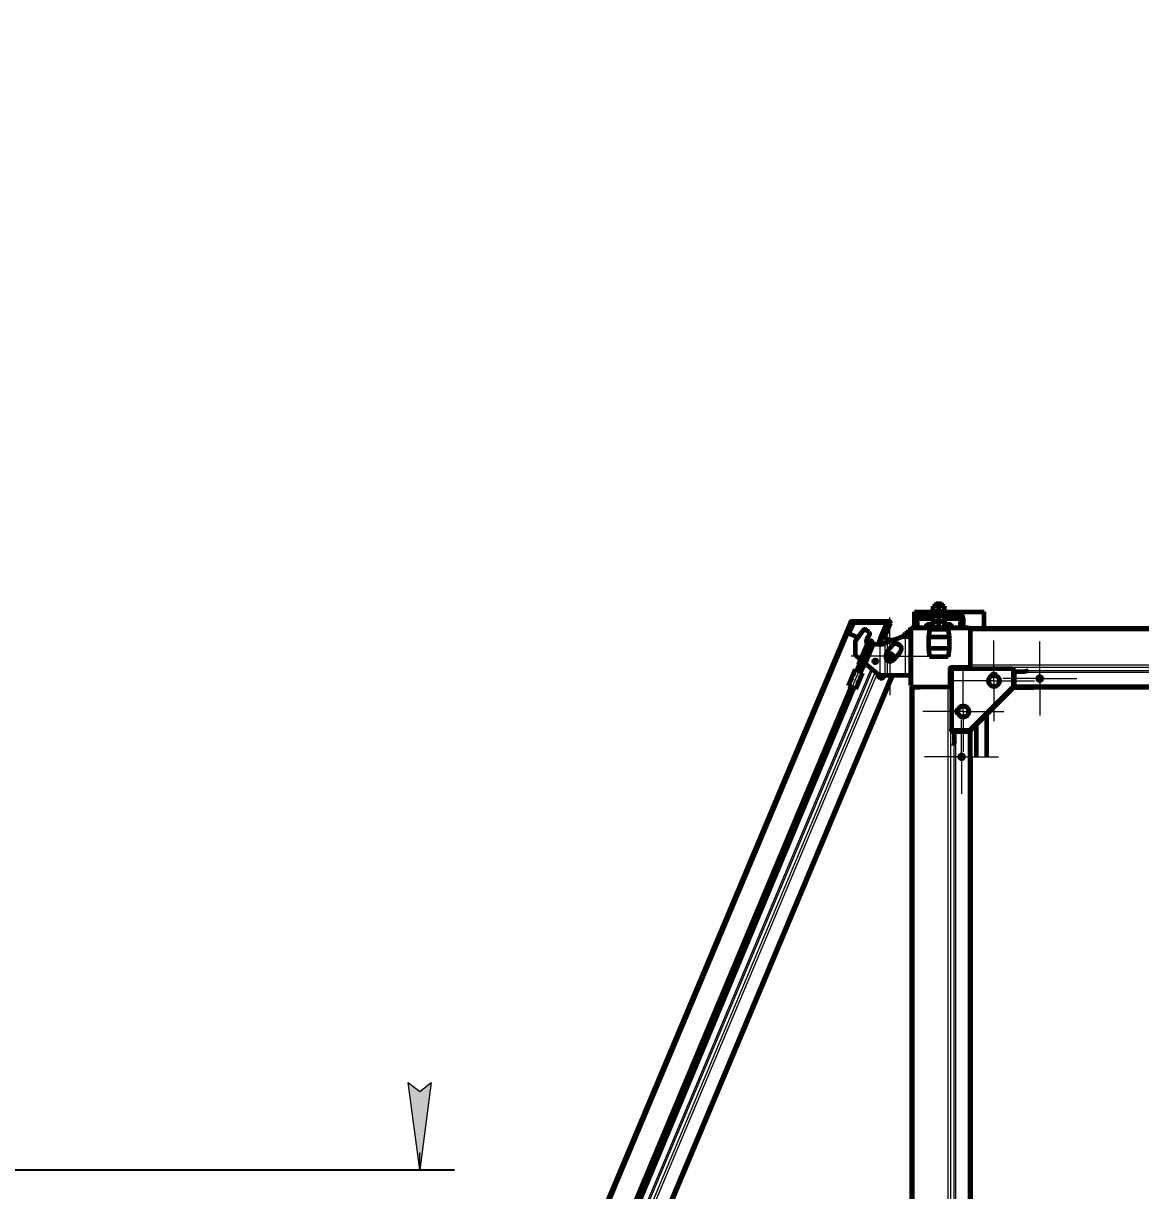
# Model space of a CAD drawing. Header units: millimetres. Extents: x 0 to 594, y 0 to 420.
# Drawn here: x 282.7 to 346.9, y 134.7 to 201.7 of the extents above; entities that cross this region are included whole.
import ezdxf

# ---------------------------------------------------------------- set-up
doc = ezdxf.new("R2010")
doc.units = ezdxf.units.MM
for name, pattern in [('K5LT_AXLED', [19.5, 15, -1.5, 1.5, -1.5]), ('K5LT_BASIC', [0]), ('K5LT_THIN', [0]), ('K5LT_THIN_INCLUDED_TO_HATCHING', [0])]:
    doc.linetypes.add(name, pattern=pattern)
doc.layers.add('LAYER', color=7, linetype='Continuous')
doc.layers.add('Системный слой', color=7, linetype='Continuous')
doc.styles.add('KDIMTEXTSTYLE', font='GOST_AU.SHX', dxfattribs={"width": 0.96, "oblique": 15, "height": 5})
doc.dimstyles.new('KDIMSTYLE (0.10)', dxfattribs={"dimtxt": 5, "dimasz": 1, "dimexe": 2, "dimexo": 0, "dimgap": 1, "dimtad": 1, "dimlfac": 10, "dimtxsty": 'KDIMTEXTSTYLE', "dimsah": 1, "dimcen": 0, "dimdle": 1, "dimadec": 0, "dimazin": 0, "dimtfac": 0.667, "dimtmove": 0, "dimatfit": 3, "dimfxl": 1, "dimtvp": 1, "dimtolj": 1, "dimtzin": 0, "dimarcsym": 0})
pattern_1 = [(45, (0, 0), (-0.3535534, 0.3535534), []), (135, (0, 0), (-0.3535534, -0.3535534), [])]

# ---------------------------------------------------------------- blocks, each defined once
blk = doc.blocks.new('KDIMARROW_01')
at = {"layer": 'LAYER'}
blk.add_hatch(color=0, dxfattribs=at).paths.add_polyline_path([(0, 0), (-5, 0.658), (-4.5, 0), (-5, -0.658)])
at = {"layer": 'LAYER', "color": 0, "linetype": 'K5LT_THIN', "lineweight": 18}
for p, q in [((-4.5, 0), (-5, 0.658)), ((-5, 0.658), (0, 0)), ((0, 0), (-5, -0.658)), ((-5, -0.658), (-4.5, 0))]:
    blk.add_line(p, q, dxfattribs=at)
at = {"layer": 'Системный слой', "color": 0, "linetype": 'K5LT_THIN', "lineweight": 18}
blk.add_line((0, 0), (-1, 0), dxfattribs=at)
blk = doc.blocks.new('U547')
at = {"layer": 'Системный слой', "color": 5, "linetype": 'K5LT_BASIC', "lineweight": 60, "true_color": 0x0000ff}
for p, q in [((330.505, 164.608), (330.118, 163.686)), ((330.929, 164.429), (330.505, 164.608)), ((330.542, 163.508), (330.929, 164.429)), ((330.118, 163.686), (330.542, 163.508))]:
    blk.add_line(p, q, dxfattribs=at)
blk = doc.blocks.new('U574')
at = {"layer": 'Системный слой', "color": 30, "linetype": 'K5LT_AXLED', "lineweight": 18, "true_color": 0xff8000}
for q in [(332.503, 167.596), (330.275, 165.368), (332.503, 163.14), (334.731, 165.368)]:
    blk.add_line((332.503, 165.368), q, dxfattribs=at)
blk = doc.blocks.new('U579')
at = {"layer": 'Системный слой', "color": 30, "linetype": 'K5LT_AXLED', "lineweight": 18, "true_color": 0xff8000}
for q in [(332.503, 167.596), (330.275, 165.368), (332.503, 163.14), (334.731, 165.368)]:
    blk.add_line((332.503, 165.368), q, dxfattribs=at)
blk = doc.blocks.new('U580')
at = {"layer": 'Системный слой', "color": 30, "linetype": 'K5LT_AXLED', "lineweight": 18, "true_color": 0xff8000}
for q in [(336.714, 164.52), (334.394, 162.2), (336.714, 159.88), (339.034, 162.2)]:
    blk.add_line((336.714, 162.2), q, dxfattribs=at)
blk = doc.blocks.new('U581')
at = {"layer": 'Системный слой', "color": 30, "linetype": 'K5LT_AXLED', "lineweight": 18, "true_color": 0xff8000}
for q in [(338.473, 166.279), (336.153, 163.959), (338.473, 161.639), (340.793, 163.959)]:
    blk.add_line((338.473, 163.959), q, dxfattribs=at)
blk = doc.blocks.new('U625')
at = {"layer": 'Системный слой', "color": 30, "linetype": 'K5LT_AXLED', "lineweight": 18, "true_color": 0xff8000}
for q in [(336.613, 161.72), (334.493, 159.6), (336.613, 157.48), (338.733, 159.6)]:
    blk.add_line((336.613, 159.6), q, dxfattribs=at)
blk = doc.blocks.new('U624')
at = {"layer": 'Системный слой', "color": 5, "linetype": 'K5LT_BASIC', "lineweight": 60, "true_color": 0x0000ff}
for radius in [0.12, 0.03]:
    blk.add_circle((336.613, 159.6), radius, dxfattribs=at)
at = {"layer": 'Системный слой'}
blk.add_blockref('U625', (0, 0), dxfattribs=at)
blk = doc.blocks.new('U631')
at = {"layer": 'Системный слой', "color": 30, "linetype": 'K5LT_AXLED', "lineweight": 18, "true_color": 0xff8000}
for q in [(341.103, 166.21), (338.983, 164.09), (341.103, 161.97), (343.223, 164.09)]:
    blk.add_line((341.103, 164.09), q, dxfattribs=at)
blk = doc.blocks.new('U630')
at = {"layer": 'Системный слой', "color": 5, "linetype": 'K5LT_BASIC', "lineweight": 60, "true_color": 0x0000ff}
for radius in [0.12, 0.03]:
    blk.add_circle((341.103, 164.09), radius, dxfattribs=at)
at = {"layer": 'Системный слой'}
blk.add_blockref('U631', (0, 0), dxfattribs=at)
blk = doc.blocks.new('U632')
at = {"layer": 'Системный слой'}
h = blk.add_hatch(dxfattribs=at)
h.set_pattern_fill('Металл', angle=45, style=0, pattern_type=0)
h.set_pattern_definition([(45, (0, 0), (-0.7071068, 0.7071068), [])])
h.paths.add_polyline_path([(298.251, 91.059), (298.197, 91.056), (296.493, 87.001), (296.537, 86.983)])
h = blk.add_hatch(dxfattribs=at)
h.set_pattern_fill('Неметалл', angle=45, style=0, pattern_type=0)
h.set_pattern_definition(pattern_1)
h.paths.add_polyline_path([(298.399, 86.374), (298.399, 86.404), (298.378, 86.426), (298.347, 86.426), (298.325, 86.405), (298.233, 86.185), (298.229, 86.185), (298.227, 86.185), (296.441, 86.177), (296.384, 86.2), (296.361, 86.256), (296.367, 86.288), (296.703, 87.087), (296.703, 87.117), (296.681, 87.139), (296.651, 87.139), (296.629, 87.118), (296.567, 86.97), (296.456, 87.017), (296.116, 86.206), (296.115, 86.145), (296.158, 86.102), (296.19, 86.095), (298.364, 86.106), (298.42, 86.129), (298.437, 86.155), (298.448, 86.18), (298.337, 86.226)])
at = {"layer": 'Системный слой', "color": 5, "linetype": 'K5LT_BASIC', "lineweight": 60, "true_color": 0x0000ff}
for p, q in [((296.537, 86.983), (330.283, 167.262)), ((330.238, 167.281), (298.197, 91.056)), ((332.665, 164.28), (301.513, 90.169)), ((298.197, 91.056), (296.493, 87.001)), ((301.513, 90.169), (300.435, 87.604)), ((296.629, 87.118), (296.567, 86.97)), ((296.66, 87.191), (296.629, 87.118)), ((296.66, 87.191), (296.784, 87.486)), ((296.703, 87.087), (296.734, 87.16)), ((296.858, 87.455), (296.734, 87.16)), ((296.947, 87.461), (296.836, 87.508)), ((298.422, 86.841), (296.947, 87.461)), ((296.456, 87.017), (296.116, 86.206)), ((296.367, 86.288), (296.703, 87.087)), ((296.567, 86.97), (296.456, 87.017)), ((296.493, 87.001), (296.537, 86.983)), ((298.356, 86.478), (298.325, 86.405)), ((298.356, 86.478), (298.48, 86.773)), ((298.399, 86.374), (298.43, 86.447)), ((298.533, 86.795), (298.422, 86.841)), ((298.554, 86.742), (298.43, 86.447)), ((296.19, 86.095), (298.364, 86.106)), ((298.227, 86.185), (296.441, 86.177)), ((298.227, 86.193), (298.18, 86.265)), ((298.229, 86.191), (298.233, 86.185)), ((298.233, 86.185), (298.229, 86.185)), ((298.325, 86.405), (298.233, 86.185)), ((298.337, 86.226), (298.399, 86.374)), ((298.448, 86.18), (298.337, 86.226)), ((298.437, 86.155), (298.448, 86.18)), ((298.448, 86.18), (298.513, 86.152)), ((298.513, 86.152), (298.62, 86.107))]:
    blk.add_line(p, q, dxfattribs=at)
at = {"layer": 'Системный слой', "color": 7, "linetype": 'K5LT_THIN', "lineweight": 18}
for p, q in [((330.366, 167.223), (298.352, 91.063)), ((331.657, 165.001), (331.655, 164.997)), ((331.66, 164.482), (299.714, 88.483)), ((331.77, 164.39), (299.813, 88.364)), ((332.513, 164.28), (300.337, 87.732)), ((331.496, 164.618), (306.602, 105.397)), ((331.423, 164.678), (306.618, 105.667)), ((306.618, 105.667), (299.456, 88.628)), ((306.602, 105.397), (299.552, 88.623)), ((298.352, 91.063), (296.855, 87.5)), ((296.441, 86.257), (296.931, 87.424)), ((296.66, 87.191), (296.734, 87.16)), ((296.858, 87.455), (296.784, 87.486)), ((296.931, 87.424), (296.858, 87.455)), ((296.931, 87.424), (296.947, 87.461)), ((298.406, 86.804), (296.931, 87.424)), ((298.993, 87.525), (298.43, 86.187)), ((298.993, 87.293), (298.513, 86.152)), ((298.18, 86.265), (298.406, 86.804)), ((298.356, 86.478), (298.43, 86.447)), ((298.422, 86.841), (298.406, 86.804)), ((298.48, 86.773), (298.406, 86.804)), ((298.554, 86.742), (298.48, 86.773)), ((299.931, 86.768), (299.732, 86.294)), ((296.441, 86.257), (296.367, 86.288)), ((298.18, 86.265), (296.441, 86.257)), ((296.441, 86.177), (296.441, 86.257)), ((298.227, 86.193), (298.227, 86.185)), ((298.229, 86.191), (298.229, 86.185))]:
    blk.add_line(p, q, dxfattribs=at)
at = {"layer": 'Системный слой', "color": 5, "linetype": 'K5LT_BASIC', "lineweight": 60, "true_color": 0x0000ff}
for centre, radius, start, end in [((296.666, 87.102), 0.04, 337.20075, 157.20075), ((296.821, 87.471), 0.04, 337.20075, 157.20075), ((298.362, 86.389), 0.04, 337.20075, 157.20075), ((298.517, 86.758), 0.04, 337.20075, 157.20075), ((296.189, 86.175), 0.08, 157.20075, 270.27116), ((296.441, 86.257), 0.08, 157.20075, 270.27116), ((298.227, 86.265), 0.08, 270.27116, 271.5497), ((298.363, 86.186), 0.08, 270.27116, 337.20075)]:
    blk.add_arc(centre, radius, start, end, dxfattribs=at)
blk.add_open_spline([(298.227, 86.193), (298.228, 86.192), (298.229, 86.191), (298.229, 86.191)], degree=3, dxfattribs=at)
blk = doc.blocks.new('U633')
at = {"layer": 'Системный слой'}
h = blk.add_hatch(dxfattribs=at)
h.set_pattern_fill('Неметалл', angle=45, style=0, pattern_type=0)
h.set_pattern_definition(pattern_1)
h.paths.add_polyline_path([(330.25, 167.102), (330.25, 167.072), (330.272, 167.05), (330.302, 167.05), (330.324, 167.071), (330.416, 167.291), (330.42, 167.291), (330.422, 167.291), (332.208, 167.3), (332.265, 167.276), (332.289, 167.22), (332.282, 167.189), (331.946, 166.389), (331.946, 166.359), (331.968, 166.337), (331.998, 166.337), (332.02, 166.358), (332.082, 166.506), (332.193, 166.459), (332.533, 167.27), (332.534, 167.331), (332.491, 167.374), (332.459, 167.381), (330.285, 167.37), (330.223, 167.34), (330.212, 167.321), (330.202, 167.296), (330.312, 167.25)])
at = {"layer": 'Системный слой', "color": 5, "linetype": 'K5LT_BASIC', "lineweight": 60, "true_color": 0x0000ff}
for p, q in [((330.095, 166.734), (330.219, 167.029)), ((330.293, 166.998), (330.169, 166.703)), ((330.212, 167.321), (330.202, 167.296)), ((330.202, 167.296), (330.312, 167.25)), ((330.25, 167.102), (330.219, 167.029)), ((330.238, 167.281), (330.283, 167.262)), ((330.312, 167.25), (330.25, 167.102)), ((332.459, 167.381), (330.285, 167.37)), ((330.293, 166.998), (330.324, 167.071)), ((330.324, 167.071), (330.416, 167.291)), ((330.42, 167.285), (330.416, 167.291)), ((330.416, 167.291), (330.42, 167.291)), ((330.422, 167.291), (332.208, 167.3)), ((330.422, 167.283), (330.47, 167.211)), ((332.282, 167.189), (331.946, 166.389)), ((332.193, 166.459), (332.533, 167.27)), ((330.117, 166.681), (330.227, 166.635)), ((330.227, 166.635), (330.655, 166.455)), ((331.797, 166.034), (331.915, 166.316)), ((331.989, 166.285), (331.885, 166.037)), ((331.946, 166.389), (331.915, 166.316)), ((331.989, 166.285), (332.02, 166.358)), ((332.02, 166.358), (332.082, 166.506)), ((332.082, 166.506), (332.193, 166.459)), ((332.193, 166.459), (332.258, 166.432)), ((332.258, 166.432), (332.446, 166.353)), ((332.446, 166.353), (332.573, 166.3)), ((332.573, 166.3), (332.629, 166.276))]:
    blk.add_line(p, q, dxfattribs=at)
at = {"layer": 'Системный слой', "color": 7, "linetype": 'K5LT_THIN', "lineweight": 18}
for p, q in [((330.293, 166.998), (330.219, 167.029)), ((330.47, 167.211), (330.243, 166.672)), ((330.42, 167.285), (330.42, 167.291)), ((330.422, 167.283), (330.422, 167.291)), ((330.47, 167.211), (332.209, 167.22)), ((332.209, 167.22), (331.718, 166.052)), ((332.208, 167.3), (332.209, 167.22)), ((332.209, 167.22), (332.282, 167.189)), ((330.095, 166.734), (330.169, 166.703)), ((330.169, 166.703), (330.243, 166.672)), ((330.227, 166.635), (330.243, 166.672)), ((330.243, 166.672), (330.679, 166.488)), ((331.989, 166.285), (331.915, 166.316)), ((331.665, 166.074), (331.666, 166.073)), ((331.718, 166.052), (331.713, 166.04))]:
    blk.add_line(p, q, dxfattribs=at)
at = {"layer": 'Системный слой', "color": 5, "linetype": 'K5LT_BASIC', "lineweight": 60, "true_color": 0x0000ff}
for centre, radius, start, end in [((330.286, 167.29), 0.08, 90.27116, 157.20075), ((330.287, 167.087), 0.04, 157.20075, 337.20075), ((330.422, 167.211), 0.08, 90.27116, 91.5497), ((332.209, 167.22), 0.08, 337.20075, 90.27116), ((332.46, 167.301), 0.08, 337.20075, 90.27116), ((330.132, 166.718), 0.04, 157.20075, 337.20075), ((331.983, 166.374), 0.04, 157.20075, 337.20075)]:
    blk.add_arc(centre, radius, start, end, dxfattribs=at)
blk.add_open_spline([(330.422, 167.283), (330.421, 167.284), (330.421, 167.285), (330.42, 167.285)], degree=3, dxfattribs=at)
blk = doc.blocks.new('U636')
at = {"layer": 'Системный слой', "color": 5, "linetype": 'K5LT_BASIC', "lineweight": 60, "true_color": 0x0000ff}
for p, q in [((330.7, 164.89), (331.259, 166.221)), ((330.729, 164.878), (331.288, 166.208)), ((331.259, 166.221), (331.288, 166.208)), ((330.965, 164.779), (331.524, 166.109)), ((330.995, 164.766), (331.554, 166.097)), ((331.524, 166.109), (331.554, 166.097)), ((330.7, 164.89), (330.729, 164.878)), ((330.729, 164.878), (330.749, 164.904)), ((330.729, 164.878), (330.737, 164.875)), ((330.958, 164.782), (330.965, 164.779)), ((330.965, 164.779), (330.97, 164.811)), ((330.965, 164.779), (330.995, 164.766))]:
    blk.add_line(p, q, dxfattribs=at)
for start, end in [(150.49054, 178.60073), (315.8061, 343.91629)]:
    blk.add_arc((331.401, 166.145), 0.129, start, end, dxfattribs=at)
blk = doc.blocks.new('U651')
at = {"layer": 'Системный слой', "color": 30, "linetype": 'K5LT_AXLED', "lineweight": 18, "true_color": 0xff8000}
for q in [(341.103, 166.21), (338.983, 164.09), (341.103, 161.97), (343.223, 164.09)]:
    blk.add_line((341.103, 164.09), q, dxfattribs=at)
blk = doc.blocks.new('U650')
at = {"layer": 'Системный слой', "color": 5, "linetype": 'K5LT_BASIC', "lineweight": 60, "true_color": 0x0000ff}
for radius in [0.12, 0.03]:
    blk.add_circle((341.103, 164.09), radius, dxfattribs=at)
at = {"layer": 'Системный слой'}
blk.add_blockref('U651', (0, 0), dxfattribs=at)
blk = doc.blocks.new('U653')
at = {"layer": 'Системный слой', "color": 30, "linetype": 'K5LT_AXLED', "lineweight": 18, "true_color": 0xff8000}
for q in [(336.613, 161.72), (334.493, 159.6), (336.613, 157.48), (338.733, 159.6)]:
    blk.add_line((336.613, 159.6), q, dxfattribs=at)
blk = doc.blocks.new('U652')
at = {"layer": 'Системный слой', "color": 5, "linetype": 'K5LT_BASIC', "lineweight": 60, "true_color": 0x0000ff}
for radius in [0.12, 0.03]:
    blk.add_circle((336.613, 159.6), radius, dxfattribs=at)
at = {"layer": 'Системный слой'}
blk.add_blockref('U653', (0, 0), dxfattribs=at)
blk = doc.blocks.new('U661')
at = {"layer": 'Системный слой', "color": 5, "linetype": 'K5LT_BASIC', "lineweight": 60, "true_color": 0x0000ff}
for p, q in [((334.989, 168.253), (335.019, 168.271)), ((334.989, 168.225), (334.989, 168.253)), ((334.989, 167.981), (334.989, 168.225)), ((335.058, 168.271), (335.019, 168.271)), ((335.599, 168.271), (335.058, 168.271)), ((335.149, 168.383), (335.109, 168.343)), ((335.147, 168.343), (335.109, 168.343)), ((335.147, 168.343), (335.109, 168.343)), ((335.109, 168.343), (335.109, 168.271)), ((335.147, 168.343), (335.109, 168.343)), ((335.509, 168.343), (335.147, 168.343)), ((335.509, 168.343), (335.147, 168.343)), ((335.509, 168.343), (335.147, 168.343)), ((335.179, 168.383), (335.149, 168.383)), ((335.469, 168.383), (335.179, 168.383)), ((335.309, 167.981), (335.309, 168.225)), ((335.469, 168.383), (335.509, 168.343)), ((335.509, 168.343), (335.509, 168.271)), ((335.629, 168.253), (335.599, 168.271)), ((335.629, 168.253), (335.629, 168.225)), ((335.629, 167.981), (335.629, 168.225)), ((333.909, 167.335), (333.909, 167.535)), ((334.069, 167.335), (334.069, 167.535)), ((334.069, 167.535), (334.229, 167.535)), ((334.229, 167.855), (336.389, 167.855)), ((334.229, 167.695), (336.389, 167.695)), ((334.229, 167.535), (334.989, 167.535)), ((334.909, 167.855), (334.909, 167.935)), ((334.909, 167.935), (334.965, 167.935)), ((334.965, 167.935), (335.709, 167.935)), ((334.989, 167.952), (334.989, 167.981)), ((335.019, 167.935), (334.989, 167.952)), ((334.989, 167.677), (335.019, 167.695)), ((334.989, 167.649), (334.989, 167.677)), ((334.989, 167.405), (334.989, 167.649)), ((335.309, 167.405), (335.309, 167.649)), ((335.599, 167.935), (335.629, 167.952)), ((335.629, 167.677), (335.599, 167.695)), ((335.629, 167.981), (335.629, 167.952)), ((335.629, 167.677), (335.629, 167.649)), ((335.629, 167.405), (335.629, 167.649)), ((335.629, 167.535), (336.389, 167.535)), ((335.709, 167.855), (335.709, 167.935)), ((336.389, 167.535), (336.549, 167.535)), ((336.549, 167.535), (336.549, 167.335)), ((336.709, 167.535), (336.709, 167.335)), ((333.909, 167.135), (333.909, 167.335)), ((333.909, 167), (333.909, 167.135)), ((334.069, 167.135), (333.909, 167.135)), ((334.069, 167.335), (334.069, 167.135)), ((334.069, 167.135), (334.069, 167)), ((334.549, 167), (334.549, 167.015)), ((334.771, 166.903), (334.709, 166.463)), ((335.847, 166.903), (334.771, 166.903)), ((334.909, 166.943), (334.909, 167.023)), ((334.909, 167.023), (335.653, 167.023)), ((334.909, 166.943), (335.653, 166.943)), ((334.989, 167.376), (334.989, 167.405)), ((335.019, 167.359), (334.989, 167.376)), ((334.989, 167.341), (335.019, 167.359)), ((334.989, 167.313), (334.989, 167.341)), ((334.989, 167.069), (334.989, 167.313)), ((334.989, 167.04), (334.989, 167.069)), ((335.019, 167.023), (334.989, 167.04)), ((335.599, 167.359), (335.019, 167.359)), ((335.599, 167.359), (335.019, 167.359)), ((335.029, 166.943), (335.029, 166.903)), ((335.309, 167.069), (335.309, 167.313)), ((335.589, 166.943), (335.589, 166.903)), ((335.599, 167.359), (335.629, 167.376)), ((335.629, 167.341), (335.599, 167.359)), ((335.599, 167.023), (335.629, 167.04)), ((335.629, 167.405), (335.629, 167.376)), ((335.629, 167.341), (335.629, 167.313)), ((335.629, 167.069), (335.629, 167.313)), ((335.629, 167.069), (335.629, 167.04)), ((335.653, 167.023), (335.709, 167.023)), ((335.653, 166.943), (335.709, 166.943)), ((335.709, 166.943), (335.709, 167.023)), ((335.847, 166.903), (335.909, 166.463)), ((336.069, 167.015), (336.069, 167)), ((336.549, 167.135), (336.549, 167.335)), ((336.549, 167), (336.549, 167.135)), ((336.549, 167.135), (336.709, 167.135)), ((336.709, 167.335), (336.709, 167.135)), ((336.709, 167.135), (336.709, 167)), ((334.709, 166.463), (334.709, 165.823)), ((335.909, 166.463), (334.709, 166.463)), ((335.909, 166.463), (335.909, 165.823)), ((334.709, 165.823), (334.777, 165.343)), ((335.909, 165.823), (334.709, 165.823)), ((335.909, 165.823), (335.842, 165.343)), ((335.842, 165.343), (334.777, 165.343)), ((334.969, 165.343), (334.969, 165.343)), ((335.033, 165.343), (334.969, 165.343)), ((335.649, 165.343), (335.033, 165.343)), ((335.269, 165.343), (335.269, 165.335)), ((335.349, 165.335), (335.349, 165.343)), ((335.649, 165.343), (335.649, 165.343))]:
    blk.add_line(p, q, dxfattribs=at)
at = {"layer": 'Системный слой', "color": 7, "linetype": 'K5LT_THIN', "lineweight": 18}
for p, q in [((335.129, 168.343), (335.129, 168.271)), ((335.129, 168.343), (335.129, 168.271)), ((335.489, 168.343), (335.489, 168.271)), ((335.489, 168.343), (335.489, 168.271))]:
    blk.add_line(p, q, dxfattribs=at)
at = {"layer": 'Системный слой', "color": 5, "linetype": 'K5LT_BASIC', "lineweight": 60, "true_color": 0x0000ff}
for centre, radius, start, end in [((334.229, 167.535), 0.32, 90, 180), ((334.229, 167.535), 0.16, 90, 180), ((336.389, 167.535), 0.32, 0, 90), ((336.389, 167.535), 0.16, 0, 90), ((334.749, 167.015), 0.2, 2.29245, 180), ((335.869, 167.015), 0.2, 0, 177.70755)]:
    blk.add_arc(centre, radius, start, end, dxfattribs=at)
for points in [[(335.309, 168.225), (335.291, 168.231), (335.264, 168.239), (335.229, 168.246), (335.207, 168.25), (335.188, 168.252), (335.17, 168.253), (335.151, 168.253), (335.133, 168.253), (335.114, 168.252), (335.093, 168.25), (335.065, 168.245), (335.03, 168.237), (335.003, 168.23), (334.989, 168.225)], [(335.629, 168.225), (335.611, 168.231), (335.584, 168.239), (335.549, 168.246), (335.527, 168.25), (335.508, 168.252), (335.49, 168.253), (335.471, 168.253), (335.453, 168.253), (335.434, 168.252), (335.413, 168.25), (335.385, 168.245), (335.35, 168.237), (335.323, 168.23), (335.309, 168.225)], [(334.989, 167.981), (335.007, 167.975), (335.034, 167.967), (335.069, 167.959), (335.091, 167.956), (335.11, 167.954), (335.129, 167.952), (335.147, 167.952), (335.165, 167.952), (335.184, 167.953), (335.206, 167.956), (335.233, 167.96), (335.269, 167.968), (335.295, 167.976), (335.309, 167.981)], [(335.309, 167.649), (335.291, 167.655), (335.264, 167.663), (335.229, 167.67), (335.207, 167.674), (335.188, 167.676), (335.17, 167.677), (335.151, 167.677), (335.133, 167.677), (335.114, 167.676), (335.093, 167.674), (335.065, 167.669), (335.03, 167.661), (335.003, 167.654), (334.989, 167.649)], [(335.309, 167.981), (335.327, 167.975), (335.354, 167.967), (335.389, 167.959), (335.411, 167.956), (335.43, 167.954), (335.449, 167.952), (335.467, 167.952), (335.485, 167.952), (335.504, 167.953), (335.526, 167.956), (335.553, 167.96), (335.589, 167.968), (335.615, 167.976), (335.629, 167.981)], [(335.629, 167.649), (335.611, 167.655), (335.584, 167.663), (335.549, 167.67), (335.527, 167.674), (335.508, 167.676), (335.49, 167.677), (335.471, 167.677), (335.453, 167.677), (335.434, 167.676), (335.413, 167.674), (335.385, 167.669), (335.35, 167.661), (335.323, 167.654), (335.309, 167.649)], [(334.989, 167.405), (335.007, 167.399), (335.034, 167.391), (335.069, 167.383), (335.091, 167.38), (335.11, 167.378), (335.129, 167.376), (335.147, 167.376), (335.165, 167.376), (335.184, 167.377), (335.206, 167.38), (335.233, 167.384), (335.269, 167.392), (335.295, 167.4), (335.309, 167.405)], [(335.309, 167.313), (335.291, 167.319), (335.264, 167.327), (335.229, 167.334), (335.207, 167.338), (335.188, 167.34), (335.17, 167.341), (335.151, 167.341), (335.133, 167.341), (335.114, 167.34), (335.093, 167.338), (335.065, 167.333), (335.03, 167.325), (335.003, 167.318), (334.989, 167.313)], [(334.989, 167.069), (335.007, 167.063), (335.034, 167.055), (335.069, 167.047), (335.091, 167.044), (335.11, 167.042), (335.129, 167.04), (335.147, 167.04), (335.165, 167.04), (335.184, 167.041), (335.206, 167.044), (335.233, 167.048), (335.269, 167.056), (335.295, 167.064), (335.309, 167.069)], [(335.309, 167.405), (335.327, 167.399), (335.354, 167.391), (335.389, 167.383), (335.411, 167.38), (335.43, 167.378), (335.449, 167.376), (335.467, 167.376), (335.485, 167.376), (335.504, 167.377), (335.526, 167.38), (335.553, 167.384), (335.589, 167.392), (335.615, 167.4), (335.629, 167.405)], [(335.629, 167.313), (335.611, 167.319), (335.584, 167.327), (335.549, 167.334), (335.527, 167.338), (335.508, 167.34), (335.49, 167.341), (335.471, 167.341), (335.453, 167.341), (335.434, 167.34), (335.413, 167.338), (335.385, 167.333), (335.35, 167.325), (335.323, 167.318), (335.309, 167.313)], [(335.309, 167.069), (335.327, 167.063), (335.354, 167.055), (335.389, 167.047), (335.411, 167.044), (335.43, 167.042), (335.449, 167.04), (335.467, 167.04), (335.485, 167.04), (335.504, 167.041), (335.526, 167.044), (335.553, 167.048), (335.589, 167.056), (335.615, 167.064), (335.629, 167.069)]]:
    blk.add_open_spline(points, degree=3, knots=[0, 0, 0, 0, 2.598015, 3.881107, 4.839601, 5.73075, 6.542456, 7.383598, 8.245263, 9.112845, 9.974779, 11.253998, 12.931751, 15, 15, 15, 15], dxfattribs=at)

msp = doc.modelspace()

# ---------------------------------------------------------------- hatches: boundary and pattern name
at = {"layer": 'Системный слой'}
h = msp.add_hatch(dxfattribs=at)
h.set_pattern_fill('Металл', angle=45, style=0, pattern_type=0)
h.set_pattern_definition([(45, (0, 0), (-0.3535534, 0.3535534), [])])
h.paths.add_polyline_path([(332.5026, 165.52838), (332.40767, 165.49718), (332.34977, 165.41575), (332.35147, 165.31584), (332.41211, 165.23643), (332.50804, 165.20847), (332.60185, 165.24288), (332.65695, 165.32624), (332.65185, 165.42603), (332.58855, 165.50334)])

# ---------------------------------------------------------------- linework, layer by layer
at = {"layer": 'Системный слой', "color": 5, "linetype": 'K5LT_BASIC', "lineweight": 60, "true_color": 0x0000ff}
for p, q in [((333.90905, 167.00038), (333.90905, 167.92038)), ((333.90905, 167.92038), (337.90905, 167.92038)), ((337.90905, 166.97038), (337.90905, 167.92038)), ((330.94112, 166.85671), (330.53964, 166.29246)), ((331.30402, 166.74577), (331.10847, 166.88491)), ((333.7026, 166.88038), (333.5426, 166.88038)), ((333.5426, 166.88038), (333.5426, 166.76038)), ((333.7026, 166.88038), (333.7026, 163.70038)), ((333.7026, 166.88038), (333.7026, 163.70038)), ((333.7026, 163.70038), (333.7026, 166.88038)), ((337.0026, 167.00038), (333.8226, 167.00038)), ((333.8226, 167.00038), (337.0026, 167.00038)), ((337.1026, 166.97038), (337.1026, 166.83038)), ((337.1026, 166.97038), (337.1026, 166.83038)), ((362.9026, 166.97038), (337.1026, 166.97038)), ((337.1026, 166.83038), (337.1026, 166.20377)), ((337.1026, 166.83038), (337.1026, 164.86928)), ((330.5026, 166.1765), (330.5026, 165.5344)), ((330.6064, 164.56504), (331.28653, 166.18327)), ((331.14533, 166.20759), (331.23498, 166.16668)), ((331.17855, 166.36245), (331.33222, 166.57842)), ((333.191, 166.46952), (332.35829, 166.18328)), ((333.3826, 166.48038), (333.25601, 166.48038)), ((333.3353, 166.68038), (333.3226, 166.65838)), ((333.3226, 166.48038), (333.3226, 166.65838)), ((333.3353, 166.68038), (333.35316, 166.68038)), ((333.5026, 166.68038), (333.35316, 166.68038)), ((333.7026, 166.48038), (333.3826, 166.48038)), ((333.5426, 166.74038), (333.5026, 166.74038)), ((333.5026, 166.74038), (333.5026, 166.61038)), ((333.5026, 166.61038), (333.5026, 166.48038)), ((333.5426, 166.76038), (333.5426, 166.48038)), ((330.82766, 164.47205), (331.50779, 166.09028)), ((331.90918, 166.04038), (331.52908, 166.04038)), ((332.00583, 166.07214), (332.06907, 166.07214)), ((332.08116, 166.10143), (332.21973, 166.10143)), ((332.63213, 165.99244), (332.35829, 165.66383)), ((332.73306, 165.17633), (333.09306, 165.60833)), ((332.82953, 166.09855), (333.08945, 165.97994)), ((333.16259, 165.80298), (333.05039, 165.55711)), ((333.08945, 165.97994), (333.1095, 165.97079)), ((330.57499, 165.3804), (330.82028, 165.17716)), ((331.07774, 164.96383), (331.84709, 164.32638)), ((337.1026, 164.86928), (337.1026, 164.73229)), ((330.36551, 164.27578), (330.38395, 164.26803)), ((330.38395, 164.26803), (330.44594, 164.41553)), ((330.44594, 164.41553), (330.42751, 164.42328)), ((330.77114, 164.1053), (330.83314, 164.2528)), ((330.85157, 164.24505), (330.83314, 164.2528)), ((331.98761, 164.28038), (332.21973, 164.28038)), ((332.21973, 164.28038), (332.35829, 164.28038)), ((332.35829, 164.28038), (333.3826, 164.28038)), ((333.3826, 164.28038), (333.7026, 164.28038)), ((335.96386, 163.64038), (335.96386, 164.69912)), ((336.00386, 164.73912), (337.0626, 164.73912)), ((336.02996, 164.60302), (336.02996, 161.20038)), ((339.4726, 164.64302), (336.06996, 164.64302)), ((337.1026, 164.77912), (337.1026, 164.78268)), ((337.1026, 164.73229), (337.1026, 164.64302)), ((338.3726, 164.26315), (338.3726, 164.32718)), ((338.3846, 164.33918), (338.5606, 164.33918)), ((338.5726, 164.32718), (338.5726, 164.26315)), ((339.6326, 164.56922), (339.6326, 163.66666)), ((339.6326, 164.50209), (340.2026, 164.50209)), ((340.2026, 164.50209), (340.46556, 164.54845)), ((330.27288, 163.62049), (308.12355, 110.77208)), ((308.33907, 110.68175), (330.43577, 163.55203)), ((330.13597, 163.67802), (330.19797, 163.82553)), ((330.19797, 163.82553), (330.17953, 163.83328)), ((330.24152, 163.98078), (330.25996, 163.97303)), ((330.25996, 163.97303), (330.32196, 164.12053)), ((330.30352, 164.12828), (330.32196, 164.12053)), ((330.52317, 163.51529), (330.58516, 163.66279)), ((330.58516, 163.66279), (330.6036, 163.65504)), ((330.64715, 163.81029), (330.70915, 163.9578)), ((330.66559, 163.80255), (330.64715, 163.81029)), ((330.72759, 163.95005), (330.70915, 163.9578)), ((330.78958, 164.09755), (330.77114, 164.1053)), ((333.7326, 163.60038), (333.7326, 88.80038)), ((333.7326, 163.60038), (333.8726, 163.60038)), ((333.8726, 163.60038), (333.7326, 163.60038)), ((333.8726, 163.60038), (334.24068, 163.60038)), ((335.8337, 163.60038), (333.8726, 163.60038)), ((335.97069, 163.60038), (335.8337, 163.60038)), ((335.9203, 163.60038), (335.92386, 163.60038)), ((336.02996, 163.60038), (335.97069, 163.60038)), ((339.58573, 163.55352), (337.11946, 161.08724)), ((339.60039, 163.57038), (340.74824, 163.57038)), ((340.73802, 163.61838), (339.62514, 163.61838)), ((459.58005, 163.61838), (340.73802, 163.61838)), ((459.6048, 163.57038), (340.74824, 163.57038)), ((336.335, 162.11238), (336.335, 162.28838)), ((336.347, 162.30038), (336.40982, 162.30038)), ((336.40982, 162.10038), (336.347, 162.10038)), ((338.06471, 159.62665), (338.06471, 162.03249)), ((337.00632, 161.04038), (336.10376, 161.04038)), ((336.20089, 160.50038), (336.20089, 161.04038)), ((337.0846, 161.06083), (337.0846, 159.6018)), ((337.1326, 159.59624), (337.1326, 161.10038)), ((337.46471, 159.57694), (337.46471, 161.43249)), ((336.20089, 160.50038), (336.15452, 160.23742)), ((337.0846, 159.6018), (337.0846, 91.33925)), ((337.1326, 159.59624), (337.1326, 91.29918))]:
    msp.add_line(p, q, dxfattribs=at)
at = {"layer": 'Системный слой', "color": 7, "linetype": 'K5LT_THIN', "lineweight": 18}
for p, q in [((333.7626, 166.88038), (333.7026, 166.88038)), ((333.7626, 166.88038), (333.7026, 166.88038)), ((333.7626, 166.88038), (333.7626, 163.70038)), ((333.7626, 163.70038), (333.7626, 166.88038)), ((333.8226, 166.94038), (333.8226, 167.00038)), ((333.8226, 166.94038), (333.8226, 167.00038)), ((337.0026, 166.94038), (333.8226, 166.94038)), ((333.8226, 166.94038), (337.0026, 166.94038)), ((337.0026, 166.94038), (337.0026, 167.00038)), ((337.0026, 166.94038), (337.0026, 167.00038)), ((337.1026, 166.90038), (337.0426, 166.90038)), ((337.0426, 166.90038), (337.0426, 166.19615)), ((337.0426, 166.90038), (337.1026, 166.90038)), ((337.0426, 164.79912), (337.0426, 166.90038)), ((462.1026, 166.83038), (337.1026, 166.83038)), ((331.14162, 166.25325), (331.25155, 166.20309)), ((331.28014, 166.19004), (331.28794, 166.18648)), ((332.35829, 165.66383), (332.35829, 166.18328)), ((333.3826, 166.48038), (333.3826, 164.28038)), ((333.7026, 166.76038), (333.5426, 166.76038)), ((331.51356, 166.08352), (331.51407, 166.08329)), ((331.54267, 166.07024), (331.56512, 166.06)), ((331.56512, 166.06), (331.55617, 166.04038)), ((331.56512, 166.06), (331.6081, 166.04038)), ((331.9426, 164.28297), (331.9426, 166.04319)), ((331.98693, 166.05124), (331.96476, 166.05124)), ((332.21973, 164.28038), (332.21973, 166.10143)), ((332.35829, 164.28038), (332.35829, 165.10537)), ((462.1026, 164.86928), (337.1026, 164.86928)), ((335.90386, 163.66038), (335.90386, 164.79912)), ((335.90386, 164.79912), (337.0426, 164.79912)), ((335.96386, 164.69912), (335.90386, 164.79912)), ((336.00386, 164.73912), (335.90386, 164.79912)), ((336.03814, 164.62725), (335.96393, 164.70146)), ((336.09755, 164.64302), (336.00152, 164.73905)), ((336.06996, 164.60302), (336.02996, 164.60302)), ((336.06996, 164.60302), (336.06996, 164.64302)), ((336.06996, 164.60302), (336.06996, 161.20038)), ((339.4726, 164.60302), (336.06996, 164.60302)), ((337.1026, 164.77912), (337.0426, 164.79912)), ((337.0626, 164.73912), (337.0426, 164.79912)), ((462.1026, 164.73229), (337.1026, 164.73229)), ((338.3606, 164.25894), (338.3606, 164.32718)), ((338.3606, 164.32718), (338.3726, 164.32718)), ((338.3846, 164.32718), (338.3726, 164.32718)), ((338.3846, 164.35118), (338.3846, 164.33918)), ((338.3846, 164.35118), (338.5606, 164.35118)), ((338.3846, 164.33918), (338.3846, 164.32718)), ((338.5606, 164.32718), (338.3846, 164.32718)), ((338.3846, 164.32718), (338.3846, 164.26684)), ((338.5606, 164.35118), (338.5606, 164.33918)), ((338.5606, 164.32718), (338.5606, 164.33918)), ((338.5726, 164.32718), (338.5606, 164.32718)), ((338.5606, 164.26684), (338.5606, 164.32718)), ((338.5846, 164.32718), (338.5726, 164.32718)), ((338.5846, 164.32718), (338.5846, 164.25894)), ((339.4726, 164.64302), (339.4726, 164.60302)), ((339.4726, 164.60302), (339.4726, 163.66666)), ((459.5726, 164.43827), (339.6326, 164.43827)), ((458.85397, 164.52829), (340.35122, 164.52829)), ((333.7626, 163.70038), (333.7026, 163.70038)), ((333.7626, 163.70038), (333.7026, 163.70038)), ((333.8026, 163.66038), (333.8026, 163.60038)), ((334.25416, 163.66038), (333.8026, 163.66038)), ((333.8026, 163.66038), (335.90386, 163.66038)), ((333.8026, 163.60038), (333.8026, 163.66038)), ((333.8726, 163.60038), (333.8726, 88.80038)), ((335.8337, 163.60038), (335.8337, 88.80038)), ((335.92386, 163.60038), (335.90386, 163.66038)), ((335.96386, 163.64038), (335.90386, 163.66038)), ((335.97069, 163.60038), (335.97069, 88.80038)), ((339.4726, 163.66666), (337.00632, 161.20038)), ((339.4726, 163.66666), (339.58573, 163.55352)), ((339.6326, 163.66666), (339.4726, 163.66666)), ((340.71633, 163.71038), (339.6326, 163.71038)), ((459.5726, 163.71038), (340.71633, 163.71038)), ((336.323, 162.28838), (336.335, 162.28838)), ((336.323, 162.11238), (336.323, 162.28838)), ((336.347, 162.28838), (336.335, 162.28838)), ((336.347, 162.31238), (336.41404, 162.31238)), ((336.347, 162.31238), (336.347, 162.30038)), ((336.347, 162.30038), (336.347, 162.28838)), ((336.347, 162.28838), (336.347, 162.11238)), ((336.40614, 162.28838), (336.347, 162.28838)), ((336.323, 162.11238), (336.335, 162.11238)), ((336.335, 162.11238), (336.347, 162.11238)), ((336.347, 162.11238), (336.347, 162.10038)), ((336.347, 162.11238), (336.40614, 162.11238)), ((336.347, 162.08838), (336.347, 162.10038)), ((336.41404, 162.08838), (336.347, 162.08838)), ((336.06996, 161.20038), (336.02996, 161.20038)), ((337.00632, 161.20038), (336.06996, 161.20038)), ((336.26471, 161.04038), (336.26471, 91.36038)), ((336.9926, 161.20038), (336.9926, 159.61444)), ((337.11946, 161.08724), (337.00632, 161.20038)), ((337.00632, 161.20038), (337.00632, 161.04038)), ((336.17469, 160.35176), (336.17469, 92.049)), ((336.9926, 159.61444), (336.9926, 91.36038))]:
    msp.add_line(p, q, dxfattribs=at)
at = {"layer": 'Системный слой', "color": 30, "linetype": 'K5LT_AXLED', "lineweight": 18, "true_color": 0xff8000}
msp.add_line((330.28607, 163.49316), (330.76783, 164.63941), dxfattribs=at)
at = {"layer": 'Системный слой', "color": 5, "linetype": 'K5LT_BASIC', "lineweight": 60, "true_color": 0x0000ff}
for centre, radius in [((332.5026, 165.36838), 0.17), ((332.5026, 165.36838), 0.16), ((331.66141, 165.08038), 0.084), ((331.66141, 165.08038), 0.08), ((338.4726, 163.95918), 0.32), ((336.7138, 162.20038), 0.32)]:
    msp.add_circle(centre, radius, dxfattribs=at)
for centre, radius, start, end in [((331.0389, 166.78713), 0.12, 54.566686, 144.566686), ((333.8226, 166.88038), 0.12, 90, 180), ((333.8226, 166.88038), 0.12, 90, 180), ((337.0026, 166.90038), 0.1, 0, 90), ((337.0026, 166.90038), 0.1, 0, 90), ((330.7026, 166.1765), 0.2, 144.566686, 180), ((331.34151, 166.24649), 0.2, 144.566686, 227.879253), ((331.39716, 166.13678), 0.12, 337.2034148, 157.2034148), ((331.23445, 166.64799), 0.12, 324.566686, 54.566686), ((333.25601, 166.28038), 0.2, 90, 108.9704078), ((330.7026, 165.5344), 0.2, 180, 230.355825), ((331.90918, 166.24038), 0.2, 270, 279.6179215), ((332.8626, 165.80038), 0.3, 320.1944289, 140.1944289), ((332.5026, 165.36838), 0.3, 241.2475655, 320.1944289), ((332.00441, 164.27668), 0.17, 161.7851666, 245.4710451), ((331.97469, 164.48038), 0.2, 230.355825, 260.7665374), ((332.00441, 164.27668), 0.17, 245.4710451, 1.2477657), ((336.00386, 164.69912), 0.04, 90, 180), ((337.0626, 164.77912), 0.04, 270, 0), ((338.4726, 163.95918), 0.32, 110.4873151, 69.5126849), ((338.4726, 163.95918), 0.32, 110.2607037, 110.4873151), ((338.3846, 164.32718), 0.012, 90, 180), ((338.5606, 164.32718), 0.012, 0, 90), ((338.4726, 163.95918), 0.32, 69.5126849, 69.739302), ((333.8026, 163.70038), 0.1, 180, 270), ((333.8026, 163.70038), 0.1, 180, 270), ((335.92386, 163.64038), 0.04, 270, 0), ((339.4726, 163.66666), 0.16, 315, 0), ((336.347, 162.28838), 0.012, 90, 180), ((336.7138, 162.20038), 0.32, 200.4873151, 159.5126849), ((336.347, 162.11238), 0.012, 180, 270), ((336.7138, 162.20038), 0.32, 200.2606987, 200.4873151), ((337.00632, 161.20038), 0.16, 270, 315)]:
    msp.add_arc(centre, radius, start, end, dxfattribs=at)
at = {"layer": 'Системный слой', "color": 7, "linetype": 'K5LT_THIN', "lineweight": 18}
for centre, radius, start, end in [((333.8226, 166.88038), 0.06, 90, 180), ((333.8226, 166.88038), 0.06, 90, 180), ((337.0026, 166.90038), 0.04, 0, 90), ((337.0026, 166.90038), 0.04, 0, 90), ((332.5026, 165.36838), 0.13294, 200, 110), ((338.3846, 164.32718), 0.024, 90, 180), ((338.5606, 164.32718), 0.024, 0, 90), ((333.8026, 163.70038), 0.04, 180, 270), ((333.8026, 163.70038), 0.04, 180, 270), ((336.347, 162.28838), 0.024, 90, 180), ((336.347, 162.11238), 0.024, 180, 270)]:
    msp.add_arc(centre, radius, start, end, dxfattribs=at)
at = {"layer": 'Системный слой', "color": 7, "linetype": 'K5LT_THIN_INCLUDED_TO_HATCHING', "lineweight": 18}
for start, end in [(11.6021904, 12.4479156), (262.9737336, 263.8064356)]:
    msp.add_arc((337.49131, 162.9017), 3.32487, start, end, dxfattribs=at)
at = {"layer": 'Системный слой', "color": 7, "linetype": 'K5LT_THIN', "lineweight": 18}
for centre, major_axis, start_param, end_param in [((339.4726, 164.56922), (0.16, 0), 0, 1.57079633), ((336.10376, 161.20038), (0, -0.16), 4.71238898, 6.28318531)]:
    msp.add_ellipse(centre, major_axis=major_axis, ratio=0.21121679, start_param=start_param, end_param=end_param, dxfattribs=at)
at = {"layer": 'Системный слой', "color": 5, "linetype": 'K5LT_BASIC', "lineweight": 60, "true_color": 0x0000ff}
for points in [[(332.35829, 166.18328), (332.34712, 166.18055), (332.32478, 166.17509), (332.29164, 166.16691), (332.25922, 166.15872), (332.2279, 166.15054), (332.198, 166.14235), (332.16985, 166.13417), (332.14378, 166.12598), (332.12005, 166.1178), (332.09893, 166.10962), (332.08675, 166.10416), (332.08116, 166.10143)], [(332.35829, 166.18328), (332.3527, 166.18055), (332.34153, 166.17509), (332.32496, 166.16691), (332.30876, 166.15872), (332.29309, 166.15054), (332.27814, 166.14235), (332.26407, 166.13417), (332.25103, 166.12598), (332.23917, 166.1178), (332.22861, 166.10962), (332.22252, 166.10416), (332.21973, 166.10143)], [(332.00583, 166.07214), (332.00256, 166.07039), (331.99592, 166.06691), (331.98571, 166.06169), (331.97532, 166.05647), (331.96829, 166.05298), (331.96476, 166.05124)], [(332.06907, 166.07214), (332.06252, 166.07039), (332.04923, 166.06691), (332.02883, 166.06169), (332.00804, 166.05647), (331.99399, 166.05298), (331.98693, 166.05124)], [(332.08116, 166.10143), (332.07872, 166.10004), (332.07345, 166.09725), (332.06445, 166.09306), (332.05442, 166.08888), (332.04347, 166.08469), (332.03166, 166.08051), (332.01911, 166.07632), (332.01032, 166.07353), (332.00583, 166.07214)], [(332.06907, 166.07214), (332.07804, 166.07353), (332.09562, 166.07632), (332.12073, 166.08051), (332.14433, 166.08469), (332.16625, 166.08888), (332.1863, 166.09306), (332.2043, 166.09725), (332.21484, 166.10004), (332.21973, 166.10143)], [(332.35829, 165.66383), (332.35425, 165.65693), (332.34616, 165.64315), (332.33411, 165.62247), (332.32219, 165.60179), (332.31048, 165.58111), (332.30285, 165.56733), (332.2991, 165.56044)]]:
    msp.add_open_spline(points, degree=3, dxfattribs=at)
for points, knots in [([(333.35316, 166.68038), (333.34909, 166.66818), (333.34403, 166.6506), (333.33924, 166.62694), (333.33701, 166.61155), (333.33573, 166.59705), (333.33521, 166.58383), (333.33538, 166.57007), (333.33633, 166.55576), (333.33811, 166.54105), (333.34117, 166.52348), (333.346, 166.50314), (333.35063, 166.48798), (333.35316, 166.48038)], [0, 0, 0, 0, 2.63162774, 3.73981857, 4.96352535, 5.83996912, 6.74938605, 7.69995341, 8.68663766, 9.710894, 10.75596583, 12.36038508, 14, 14, 14, 14]), ([(331.96476, 166.05124), (331.95998, 166.04889), (331.95263, 166.04591), (331.94511, 166.0438), (331.9426, 166.04319)], [0, 0, 0, 0, 3.33333333, 5, 5, 5, 5]), ([(331.9426, 166.04319), (331.95267, 166.0444), (331.96762, 166.04681), (331.98215, 166.05006), (331.98693, 166.05124)], [0, 0, 0, 0, 3.33333333, 5, 5, 5, 5]), ([(332.2991, 165.56044), (332.29455, 165.55208), (332.28661, 165.53545), (332.27733, 165.51018), (332.27031, 165.48545), (332.26501, 165.46089), (332.26109, 165.43567), (332.25849, 165.41026), (332.25713, 165.38466), (332.25697, 165.35897), (332.25801, 165.33325), (332.26029, 165.3076), (332.26389, 165.28217), (332.26888, 165.25723), (332.27531, 165.23313), (332.28315, 165.21025), (332.29232, 165.18892), (332.3027, 165.16933), (332.31407, 165.15167), (332.32621, 165.13595), (332.33816, 165.12297), (332.34891, 165.11296), (332.35542, 165.10761), (332.35829, 165.10537)], [0, 0, 0, 0, 1.47908113, 2.81845724, 3.99665732, 5.20281136, 6.38193894, 7.5528442, 8.71642042, 9.87858545, 11.04552178, 12.22224098, 13.41127536, 14.61058805, 15.8123819, 17.00505614, 18.17680102, 19.32151007, 20.43813015, 21.50990344, 22.54610694, 23.36710953, 24, 24, 24, 24]), ([(331.98761, 164.28038), (331.97763, 164.28038), (331.96256, 164.28096), (331.94757, 164.2824), (331.9426, 164.28297)], [0, 0, 0, 0, 3.33333333, 5, 5, 5, 5]), ([(336.02996, 164.60302), (336.02996, 164.60303), (336.02996, 164.60304), (336.02996, 164.60321), (336.02996, 164.60337), (336.02997, 164.60371), (336.02997, 164.60388), (336.02998, 164.6044), (336.03, 164.60475), (336.03005, 164.60579), (336.03011, 164.60649), (336.03032, 164.60857), (336.03054, 164.60995), (336.03141, 164.61403), (336.03227, 164.6167), (336.03449, 164.62169), (336.03582, 164.62402), (336.0393, 164.62892), (336.04156, 164.63138), (336.04729, 164.63624), (336.05092, 164.63844), (336.05713, 164.64099), (336.05956, 164.64172), (336.06465, 164.64275), (336.06731, 164.64302), (336.06996, 164.64302)], [0.0001104, 0.0001104, 0.0001104, 0.0001104, 0.00777778, 0.00777778, 0.11622251, 0.11622251, 0.23255543, 0.23255543, 0.46522125, 0.46522125, 0.93055291, 0.93055291, 1.86121621, 1.86121621, 3.72243243, 3.72243243, 5.51205835, 5.51205835, 7.73285654, 7.73285654, 10.53285654, 10.53285654, 12.22271237, 12.22271237, 13.99988926, 13.99988926, 13.99988926, 13.99988926]), ([(339.6326, 164.56922), (339.6326, 164.57091), (339.63251, 164.5726), (339.63216, 164.57602), (339.63189, 164.57776), (339.63115, 164.58127), (339.63067, 164.58303), (339.62952, 164.58657), (339.62882, 164.58834), (339.62723, 164.59186), (339.62631, 164.5936), (339.62426, 164.59705), (339.62311, 164.59875), (339.62059, 164.60208), (339.61922, 164.6037), (339.61671, 164.60637), (339.61561, 164.60746), (339.61276, 164.61008), (339.61099, 164.61155), (339.60735, 164.61431), (339.60548, 164.61559), (339.60181, 164.61791), (339.60001, 164.61896), (339.59665, 164.62078), (339.59509, 164.62157), (339.59257, 164.62279), (339.59161, 164.62323), (339.58871, 164.62454), (339.58673, 164.62536), (339.58302, 164.62682), (339.58129, 164.62746), (339.57643, 164.62917), (339.57323, 164.63019), (339.56649, 164.63215), (339.56294, 164.63308), (339.55551, 164.63485), (339.55161, 164.63568), (339.54349, 164.63724), (339.53926, 164.63796), (339.53047, 164.63928), (339.52591, 164.63987), (339.5165, 164.64092), (339.51164, 164.64138), (339.50169, 164.64213), (339.49658, 164.64242), (339.48519, 164.64289), (339.47889, 164.64302), (339.4726, 164.64302)], [0, 0, 0, 0, 1.28547769, 1.28547769, 2.62834589, 2.62834589, 4.0368438, 4.0368438, 5.52049165, 5.52049165, 7.09147221, 7.09147221, 8.76506371, 8.76506371, 10.55946956, 10.55946956, 11.89947982, 11.89947982, 13.94032628, 13.94032628, 15.98117274, 15.98117274, 17.86286613, 17.86286613, 19.42666334, 19.42666334, 20.36346471, 20.36346471, 22.23706746, 22.23706746, 23.80734287, 23.80734287, 26.5759647, 26.5759647, 29.44720487, 29.44720487, 32.40925536, 32.40925536, 35.45408735, 35.45408735, 38.5749462, 38.5749462, 41.76970048, 41.76970048, 45.03941944, 45.03941944, 49, 49, 49, 49]), ([(336.10376, 161.04038), (336.10207, 161.04038), (336.10038, 161.04047), (336.09695, 161.04082), (336.09522, 161.04109), (336.09171, 161.04183), (336.08995, 161.04231), (336.08641, 161.04346), (336.08464, 161.04415), (336.08112, 161.04575), (336.07937, 161.04667), (336.07593, 161.04872), (336.07423, 161.04987), (336.0709, 161.05239), (336.06928, 161.05376), (336.06661, 161.05627), (336.06552, 161.05737), (336.0629, 161.06022), (336.06143, 161.06199), (336.05867, 161.06563), (336.05739, 161.0675), (336.05507, 161.07117), (336.05402, 161.07297), (336.0522, 161.07633), (336.05141, 161.07788), (336.05019, 161.08041), (336.04974, 161.08137), (336.04844, 161.08427), (336.04761, 161.08625), (336.04616, 161.08996), (336.04551, 161.09169), (336.04381, 161.09655), (336.04278, 161.09975), (336.04083, 161.10649), (336.03989, 161.11004), (336.03813, 161.11747), (336.03729, 161.12136), (336.03574, 161.12949), (336.03502, 161.13372), (336.0337, 161.14251), (336.03311, 161.14707), (336.03206, 161.15648), (336.0316, 161.16133), (336.03085, 161.17129), (336.03055, 161.1764), (336.03009, 161.18779), (336.02996, 161.19409), (336.02996, 161.20038)], [0, 0, 0, 0, 1.28547769, 1.28547769, 2.62834589, 2.62834589, 4.0368438, 4.0368438, 5.52049165, 5.52049165, 7.09147221, 7.09147221, 8.76506371, 8.76506371, 10.55946956, 10.55946956, 11.89947982, 11.89947982, 13.94032628, 13.94032628, 15.98117274, 15.98117274, 17.86286613, 17.86286613, 19.42666334, 19.42666334, 20.36346471, 20.36346471, 22.23706746, 22.23706746, 23.80734287, 23.80734287, 26.5759647, 26.5759647, 29.44720487, 29.44720487, 32.40925536, 32.40925536, 35.45408735, 35.45408735, 38.5749462, 38.5749462, 41.76970048, 41.76970048, 45.03941944, 45.03941944, 49, 49, 49, 49])]:
    msp.add_open_spline(points, degree=3, knots=knots, dxfattribs=at)

# ---------------------------------------------------------------- block references
at = {"layer": 'Системный слой'}
for name in ['U661', 'U574', 'U579', 'U632', 'U633', 'U636', 'U581', 'U630', 'U650', 'U547', 'U580', 'U624', 'U652']:
    msp.add_blockref(name, (0, 0), dxfattribs=at)

# ---------------------------------------------------------------- dimensions: what is measured, and where the dimension line sits
at = {"layer": 'Системный слой', "color": 7}
msp.add_linear_dim(base=(305.50398, 285.89791), p1=(205.03083, 135.8979), p2=(230.03083, 285.89791), angle=90, location=(305.50398, 210.8979), text='\\H5.0;\\W0.965;\\Q15;\\H5.0;\\W0.965;\\Q15;\\Q15;1500', dimstyle='KDIMSTYLE (0.10)', override={"dimexo": 0, "dimblk1": 'KDIMARROW_01', "dimblk2": 'KDIMARROW_01', "dimse1": 0, "dimse2": 0, "dimclrt": 7, "dimtolj": 1}, dxfattribs=at).render()

doc.saveas('drawing.dxf')
